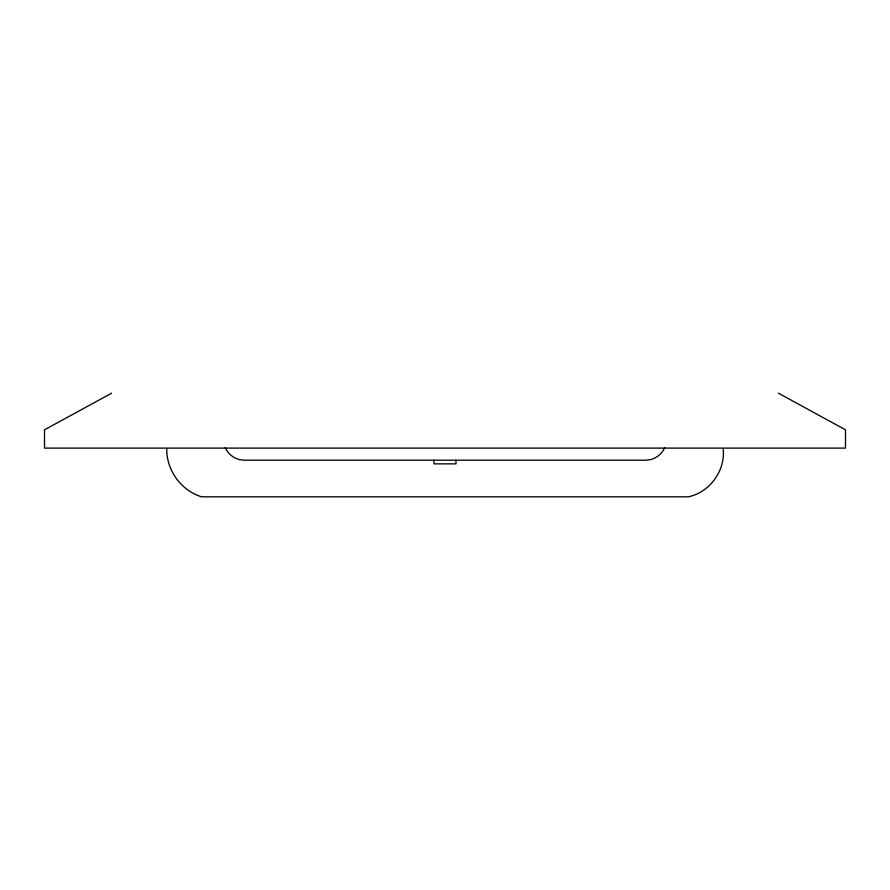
<?xml version="1.0" encoding="UTF-8"?>
<svg xmlns="http://www.w3.org/2000/svg" width="890" height="890" viewBox="0 0 890 890"><rect width="100%" height="100%" fill="white"/><g stroke="black" fill="none" stroke-linecap="round" stroke-linejoin="round"><path stroke-width="1.33" d="M111.606 393.191L44.5 429.803L44.5 448.104L845.5 448.104L845.5 429.803L778.394 393.191M166.775 449.216C166.53 470.421 181.271 490.59 201.552 496.809L688.448 496.809C709.708 492.27 725.361 470.843 723.225 449.216M455.98 460.197L455.98 463.857L434.02 463.857L434.02 460.197M225.248 447.637A21.349 21.349 0 0 0 239.221 459.574L243.96 460.197L646.04 460.197L650.779 459.574A21.349 21.349 0 0 0 664.752 447.637"/></g></svg>
